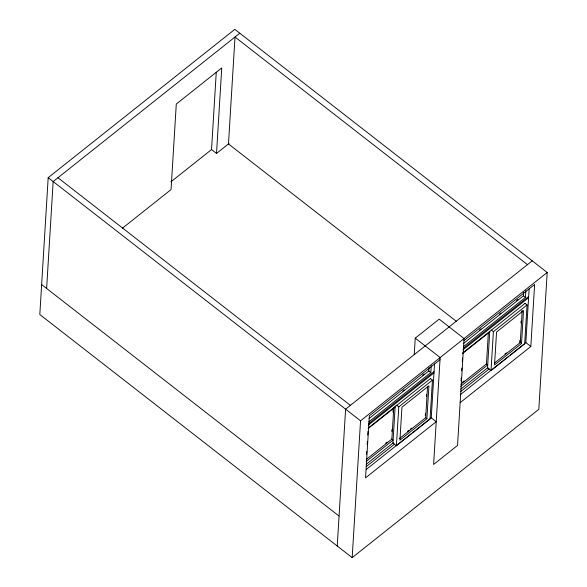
<?xml version="1.0" encoding="UTF-8"?>
<svg xmlns="http://www.w3.org/2000/svg" width="587" height="587" viewBox="0 0 587 587"><rect width="100%" height="100%" fill="white"/><g stroke="black" fill="none" stroke-linecap="round" stroke-linejoin="round"><path stroke-width="0.88" d="M48.185 177.67L39.813 314.522L352.178 557.65L538.815 409.33L547.187 272.478L234.822 29.35L48.185 177.67L360.55 420.806L352.178 557.65M46.63 288.459L53.168 181.552L239.804 33.224M216.265 72.23L211.533 149.575L216.515 153.449L229.077 143.47M216.515 153.449L221.747 67.923L176.283 104.053L171.052 189.579L122.426 228.226M337.232 546.02L345.604 409.168L532.24 260.848M366.582 454.191L366.75 451.454M367.191 444.132L367.359 441.387M367.755 434.989L367.976 431.328M391.8 431.408L391.911 429.581M392.974 412.199L393.085 410.372M393.752 408.016L391.852 439.113L366.303 459.416M395.183 405.969L392.916 443.075L396.401 445.79L430.066 419.037L432.45 380.119L430.352 378.49M396.401 445.79L398.778 406.872L432.45 380.119M414.231 354.607L415.236 338.156L439.164 319.145L464.075 338.53L457.537 445.445L433.61 464.456L440.147 357.549L415.236 338.156M425.267 415.515L425.384 413.688M426.441 396.306L426.558 394.479M427.556 386.635L425.656 417.731L399.402 438.599M429.038 367.609L428.826 371.028L369.113 418.487M426.903 418.707L428.914 385.776L401.948 407.202L399.938 440.133L426.903 418.707L425.509 417.621M368.974 421.73L430.821 372.584L431.24 365.738M412.676 432.568L431.24 417.812L434.541 363.911M461.074 380.838L461.243 378.094M461.69 370.779L461.859 368.034M462.248 361.629L462.475 357.967M488.362 332.829L486.462 363.925L460.912 384.228M489.734 331.684L487.526 367.888L491.011 370.602L524.675 343.85L527.06 304.932L524.961 303.303M491.011 370.602L493.388 331.684L527.06 304.932M519.766 342.162L519.877 340.328M520.94 322.953L521.051 321.118M521.557 312.886L521.667 311.059M522.225 310.53L520.265 342.544L494.716 362.847M523.648 292.421L523.435 295.841L463.723 343.3M521.513 343.52L523.523 310.589L496.558 332.015L494.54 364.945L521.513 343.52L520.111 342.434M463.583 346.543L525.431 297.396L525.849 290.55M510.147 355.113L525.849 342.625L529.151 288.723M460.149 402.675L530.831 346.506L534.625 284.497L463.943 340.665M170.854 181.897L211.768 149.384M360.55 420.806L547.187 272.478M440.015 359.684L369.333 415.853L365.54 477.862L436.222 421.693L431.24 417.812M402.741 390.979L404.157 389.849M422.64 375.159L424.063 374.029M479.572 329.916L480.995 328.786M499.478 314.096L500.902 312.966M516.538 300.537L517.961 299.407M368.379 423.829L434.064 371.63M463.708 348.069L528.674 296.442M368.306 425.113L433.991 372.914M462.916 349.925L528.593 297.726M368.607 427.718L430.454 378.571M462.505 353.095L525.064 303.384M368.144 428.583L395.11 407.151M462.754 353.396L489.719 331.963M385.674 443.236L387.097 442.106M462.541 382.152L463.965 381.022M366.134 461.514L393.099 440.081L391.705 438.995M460.744 386.327L487.709 364.894L486.315 363.808M366.178 464.324L393.4 442.693M407.415 431.445L408.838 430.315M410.254 429.192L411.67 428.062M460.788 389.137L488.01 367.506M504.864 354.005L506.28 352.875M366.222 466.636L394.662 444.036M460.832 391.448L489.272 368.849M366.273 469.446L411.252 433.705M460.164 394.831L508.716 356.243M527.456 264.649L235.013 37.032L228.475 143.94L456.649 321.544M523.296 295.731L525.431 297.396M525.849 342.625L530.831 346.506M491.297 330.055L493.388 331.684M428.686 370.918L430.821 372.584M396.687 405.243L398.778 406.872M57.952 177.744L350.388 405.368M41.648 284.585L339.066 516.083"/></g></svg>
